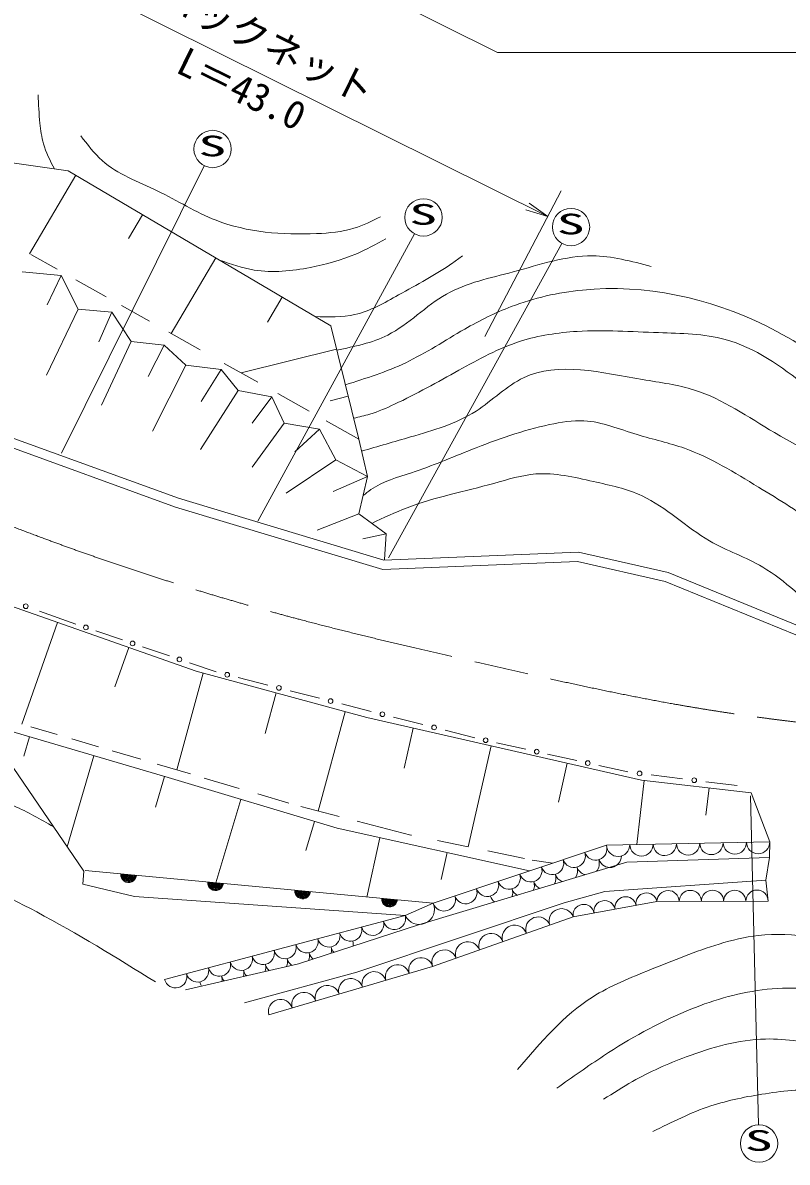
# Model space of a CAD drawing. Units: millimetres, scale not verified. Extents: x 40000 to 680000, y 20000 to 380000.
# Drawn here: x 395382 to 444467, y 245913 to 319026 of the extents above; entities that cross this region are included whole.
import ezdxf
from ezdxf.enums import TextEntityAlignment as Align

# ---------------------------------------------------------------- set-up
doc = ezdxf.new("R2010")
doc.units = ezdxf.units.MM
doc.header["$LTSCALE"] = 1000
doc.linetypes.add('CHAIN', pattern=[18.5, 12, -1.5, 3.5, -1.5])
for name, color, linetype, lineweight in [('M-BGD', 7, 'Continuous', 13), ('M-BMK', 2, 'CHAIN', 13), ('M-STR-STR3', 7, 'Continuous', 13), ('M-STR-STRC', 7, 'Continuous', 13)]:
    doc.layers.add(name, color=color, linetype=linetype, lineweight=lineweight)
doc.styles.add('ＭＳ ゴシック', font='')
doc.styles.get('ＭＳ ゴシック').set_extended_font_data('MS Gothic')

# ---------------------------------------------------------------- blocks, each defined once
blk = doc.blocks.new('open_arrow')
at = {"color": 0, "linetype": 'Continuous', "lineweight": -2}
blk.add_lwpolyline([(7.5, 1.25), (0, 0), (7.5, -1.25)], dxfattribs=at)

msp = doc.modelspace()

# ---------------------------------------------------------------- linework, layer by layer
at = {"layer": 'M-BGD'}
for p, q in [((384588, 311465), (398295, 309529)), ((398295, 309529), (415161, 299580)), ((395812, 304211), (398780, 309243)), ((402174, 305178), (403077, 306708)), ((397599, 303206), (395901, 304161)), ((404909, 299090), (407770, 303940)), ((395338, 303055), (397856, 302815)), ((397856, 302815), (396942, 300921)), ((397856, 302815), (398935, 300657)), ((400729, 301444), (398786, 302537)), ((411105, 299817), (412048, 301416)), ((398935, 300657), (396895, 296422)), ((398935, 300657), (401093, 300458)), ((403520, 299872), (401714, 300889)), ((401093, 300458), (400257, 298553)), ((401093, 300458), (402332, 298580)), ((406764, 298046), (404762, 299173)), ((415161, 299580), (416960, 292307)), ((402332, 298580), (400447, 294480)), ((402332, 298580), (404451, 298340)), ((404451, 298340), (403430, 296328)), ((404451, 298340), (405849, 297061)), ((409407, 296558), (415533, 298074)), ((405849, 297061), (403715, 292823)), ((405849, 297061), (408127, 296782)), ((410471, 295960), (408317, 297172)), ((408127, 296782), (406840, 294718)), ((408127, 296782), (409207, 295423)), ((409207, 295423), (406793, 291640)), ((409207, 295423), (411365, 295024)), ((411365, 295024), (410108, 293345)), ((411365, 295024), (412164, 293345)), ((413780, 294097), (411769, 295228)), ((415116, 294772), (416279, 295059)), ((412164, 293345), (410108, 290503)), ((412164, 293345), (414442, 292946)), ((416960, 292307), (414865, 293486)), ((405375, 288518), (394103, 292616)), ((414442, 292946), (412854, 291498)), ((414442, 292946), (415481, 290988)), ((405186, 287948), (393879, 292059)), ((416960, 292307), (417520, 289909)), ((415481, 290988), (412286, 288846)), ((415481, 290988), (417520, 289909)), ((417520, 289909), (415317, 288941)), ((417520, 289909), (416960, 287511)), ((418568, 284549), (405375, 288518)), ((418492, 283945), (405186, 287948)), ((416960, 287511), (414276, 286479)), ((416960, 287511), (418719, 286232)), ((418719, 286232), (417212, 285911)), ((418719, 286232), (418599, 284594)), ((431000, 284459), (418492, 283945)), ((431056, 285062), (418568, 284549)), ((436632, 283176), (431000, 284459)), ((436814, 283750), (431056, 285062)), ((447668, 279311), (436814, 283750)), ((388939, 283596), (406515, 277426)), ((447528, 278719), (436632, 283176)), ((398790, 280444), (396453, 281278)), ((395325, 274023), (397616, 280550)), ((401792, 279422), (400077, 280006)), ((401297, 276410), (402187, 278945)), ((404795, 278399), (403079, 278983)), ((407798, 277377), (406082, 277961)), ((405279, 271081), (406972, 277302)), ((406515, 277426), (417471, 274444)), ((411118, 276530), (409221, 277014)), ((410950, 273423), (411659, 276026)), ((414439, 275683), (412541, 276167)), ((417760, 274837), (415862, 275320)), ((414352, 268441), (416089, 274820)), ((417471, 274444), (435113, 270434)), ((421080, 273990), (419183, 274474)), ((404727, 270597), (393041, 274023)), ((395889, 273856), (397586, 273354)), ((419863, 271202), (420446, 273768)), ((424401, 273143), (422503, 273627)), ((393446, 273166), (399301, 264587)), ((395457, 271978), (395818, 273209)), ((398524, 273078), (400243, 272570)), ((427679, 272413), (425806, 272830)), ((398237, 266146), (399952, 271997)), ((401115, 272312), (402957, 271768)), ((423989, 266145), (425463, 272627)), ((430958, 271683), (429085, 272100)), ((404018, 271454), (406143, 270826)), ((429771, 269007), (430342, 271518)), ((434236, 270953), (432363, 271370)), ((403905, 268696), (404484, 270668)), ((415570, 267337), (404727, 270597)), ((407031, 270564), (409275, 269901)), ((437742, 270515), (435739, 270765)), ((434803, 266302), (435283, 270414)), ((435113, 270434), (442160, 269612)), ((441248, 270077), (439245, 270327)), ((439245, 268191), (439448, 269928)), ((407773, 263838), (409384, 269197)), ((410465, 269549), (412466, 268958)), ((442160, 269612), (443343, 266474)), ((413243, 268728), (415688, 268096)), ((413560, 265921), (414117, 267774)), ((416848, 267795), (420306, 266901)), ((427919, 264606), (415570, 267337)), ((420306, 266901), (420341, 266894)), ((417464, 262930), (418305, 266732)), ((432858, 266263), (421732, 262530)), ((422015, 266550), (423986, 266146)), ((443343, 266474), (432858, 266263)), ((443338, 265473), (443343, 266474)), ((422249, 264064), (422628, 265776)), ((425233, 265890), (427605, 265403)), ((443338, 265473), (434175, 265168)), ((443102, 264019), (443338, 265473)), ((434175, 265168), (420786, 261143)), ((428095, 265302), (429407, 265105)), ((399301, 264587), (399232, 263764)), ((421732, 262530), (399382, 264624)), ((432755, 263274), (443102, 264019)), ((443237, 262667), (443102, 264019)), ((399232, 263764), (402547, 262964)), ((430152, 262564), (432755, 263274)), ((402547, 262964), (419943, 261754)), ((416830, 258100), (430152, 262564)), ((419943, 261754), (421732, 262530)), ((430727, 261651), (436103, 262632)), ((436103, 262632), (443237, 262667)), ((419943, 261754), (404490, 257638)), ((420786, 261143), (413077, 258640)), ((421699, 258472), (430727, 261651)), ((413077, 258640), (405841, 256983)), ((409628, 256138), (416830, 258100)), ((411183, 255360), (421699, 258472))]:
    msp.add_line(p, q, dxfattribs=at)
for centre in [(395576, 281591), (399433, 280225), (402436, 279203), (405438, 278180), (408509, 277196), (411830, 276349), (415150, 275502), (418471, 274655), (421792, 273808), (425104, 272986), (428382, 272256), (431660, 271526), (434988, 270859), (438493, 270421)]:
    msp.add_circle(centre, 150, dxfattribs=at)
for centre, radius, start, end in [((432163, 266030), 734, 198.55048, 18.55048), ((433607, 266278), 749, 181.15271, 1.15271), ((435105, 266308), 749, 181.15271, 1.15271), ((436603, 266338), 749, 181.15271, 1.15271), ((438101, 266369), 749, 181.15271, 1.15271), ((439598, 266399), 749, 181.15271, 1.15271), ((441096, 266429), 749, 181.15271, 1.15271), ((442594, 266459), 749, 181.15271, 1.15271), ((430772, 265563), 734, 198.55048, 18.55048), ((433083, 265558), 734, 198.55048, 0.10828), ((427991, 264630), 734, 198.55048, 18.55048), ((429381, 265096), 734, 198.55048, 18.55048), ((430279, 264606), 734, 326.80974, 18.55048), ((431669, 265073), 734, 198.55048, 254.04134), ((431669, 265073), 734, 318.4313, 18.55048), ((402176, 264362), 500, 174.64681, 354.64681), ((402176, 264362), 500, 174.64681, 354.64681), ((402176, 264362), 450, 174.64681, 354.64681), ((402176, 264362), 400, 174.64681, 354.64681), ((402176, 264362), 350, 174.64681, 354.64681), ((402176, 264362), 300, 174.64681, 354.64681), ((402176, 264362), 250, 174.64681, 354.64681), ((402176, 264362), 200, 174.64681, 354.64681), ((402176, 264362), 150, 174.64681, 354.64681), ((402176, 264362), 100, 174.64681, 354.64681), ((402176, 264362), 50, 174.64681, 354.64681), ((426600, 264163), 734, 198.55048, 18.55048), ((428888, 264140), 734, 330.1434, 18.55048), ((430279, 264606), 734, 198.55048, 247.61829), ((407763, 263838), 500, 174.64681, 354.64681), ((407763, 263838), 500, 174.64681, 354.64681), ((407763, 263838), 450, 174.64681, 354.64681), ((407763, 263838), 400, 174.64681, 354.64681), ((407763, 263838), 350, 174.64681, 354.64681), ((407763, 263838), 300, 174.64681, 354.64681), ((407763, 263838), 250, 174.64681, 354.64681), ((407763, 263838), 200, 174.64681, 354.64681), ((407763, 263838), 150, 174.64681, 354.64681), ((407763, 263838), 100, 174.64681, 354.64681), ((407763, 263838), 50, 174.64681, 354.64681), ((413351, 263315), 500, 174.64681, 354.64681), ((413351, 263315), 500, 174.64681, 354.64681), ((413351, 263315), 450, 174.64681, 354.64681), ((413351, 263315), 400, 174.64681, 354.64681), ((413351, 263315), 350, 174.64681, 354.64681), ((413351, 263315), 300, 174.64681, 354.64681), ((413351, 263315), 250, 174.64681, 354.64681), ((413351, 263315), 200, 174.64681, 354.64681), ((413351, 263315), 150, 174.64681, 354.64681), ((413351, 263315), 100, 174.64681, 354.64681), ((413351, 263315), 50, 174.64681, 354.64681), ((423818, 263230), 734, 198.55048, 18.55048), ((425209, 263696), 734, 198.55048, 18.55048), ((426107, 263206), 734, 339.10512, 18.55048), ((427497, 263673), 734, 198.55048, 241.53305), ((427497, 263673), 734, 334.78733, 18.55048), ((428888, 264140), 734, 198.55048, 244.49549), ((436816, 262636), 714, 0.27687, 180.27687), ((438243, 262643), 714, 0.27687, 180.27687), ((439670, 262650), 714, 0.27687, 180.27687), ((441097, 262656), 714, 0.27687, 180.27687), ((442524, 262663), 714, 0.27687, 180.27687), ((418939, 262791), 500, 174.64681, 354.64681), ((418939, 262791), 500, 174.64681, 354.64681), ((418939, 262791), 450, 174.64681, 354.64681), ((418939, 262791), 400, 174.64681, 354.64681), ((418939, 262791), 350, 174.64681, 354.64681), ((418939, 262791), 300, 174.64681, 354.64681), ((418939, 262791), 250, 174.64681, 354.64681), ((418939, 262791), 200, 174.64681, 354.64681), ((418939, 262791), 150, 174.64681, 354.64681), ((418939, 262791), 100, 174.64681, 354.64681), ((418939, 262791), 50, 174.64681, 354.64681), ((420838, 262142), 975, 203.43281, 23.43281), ((422428, 262763), 734, 198.55048, 18.55048), ((426107, 263206), 734, 198.55048, 233.88974), ((432743, 262019), 683, 10.34188, 190.34188), ((434087, 262264), 683, 10.34188, 190.34188), ((435431, 262510), 683, 10.34188, 190.34188), ((419241, 261567), 727, 194.91564, 14.91564), ((429974, 261386), 798, 19.40045, 199.40045), ((431399, 261774), 683, 10.34188, 190.34188), ((417836, 261193), 727, 194.91564, 14.91564), ((426965, 260327), 798, 19.40045, 199.40045), ((428470, 260856), 798, 19.40045, 199.40045), ((415027, 260444), 727, 194.91564, 14.91564), ((416431, 260819), 727, 194.91564, 14.91564), ((425460, 259797), 798, 19.40045, 199.40045), ((412217, 259696), 727, 194.91564, 14.91564), ((413622, 260070), 727, 194.91564, 14.91564), ((414475, 259519), 727, 346.63483, 14.91564), ((415880, 259894), 727, 194.91564, 224.02126), ((415880, 259894), 727, 352.34218, 14.91564), ((423956, 259267), 798, 19.40045, 199.40045), ((409407, 258948), 727, 194.91564, 14.91564), ((410812, 259322), 727, 194.91564, 14.91564), ((411665, 258771), 727, 335.01034, 14.91564), ((413070, 259145), 727, 194.91564, 233.41316), ((413070, 259145), 727, 335.51797, 14.91564), ((414475, 259519), 727, 194.91564, 232.23764), ((420948, 258250), 783, 16.48459, 196.48459), ((422451, 258737), 798, 19.40045, 199.40045), ((406598, 258199), 727, 194.91564, 14.91564), ((408003, 258573), 727, 194.91564, 14.91564), ((408855, 258023), 727, 346.75433, 14.91564), ((410260, 258397), 727, 194.91564, 226.8033), ((410260, 258397), 727, 341.25817, 14.91564), ((411665, 258771), 727, 194.91564, 228.36162), ((417943, 257361), 783, 16.48459, 196.48459), ((419446, 257805), 783, 16.48459, 196.48459), ((405193, 257825), 727, 194.91564, 14.91564), ((407451, 257648), 727, 194.91564, 213.66567), ((408855, 258023), 727, 194.91564, 221.17681), ((407451, 257648), 727, 348.8115, 14.91564), ((416441, 256916), 783, 16.48459, 196.48459), ((413437, 256027), 783, 16.48459, 196.48459), ((414939, 256472), 783, 16.48459, 196.48459), ((411935, 255583), 783, 16.48459, 196.48459)]:
    msp.add_arc(centre, radius, start, end, dxfattribs=at)
for points, knots in [([(397410, 309654), (397142, 310180), (396873, 310707), (396711, 311267), (396588, 311692), (396526, 312136), (396482, 312581), (396422, 313190), (396395, 313799), (396368, 314408)], [0, 0, 0, 0, 1, 1, 1, 2, 2, 2, 3, 3, 3, 3]), ([(399110, 311781), (399537, 311211), (399964, 310640), (400481, 310182), (401471, 309303), (402791, 308835), (404022, 308240), (405308, 307619), (406497, 306860), (407792, 306356), (409793, 305576), (412044, 305406), (414247, 305499), (415067, 305534), (415880, 305606), (416646, 305842), (417236, 306025), (417798, 306305), (418359, 306585)], [0, 0, 0, 0, 1, 1, 1, 2, 2, 2, 3, 3, 3, 4, 4, 4, 5, 5, 5, 6, 6, 6, 6]), ([(408008, 303799), (408748, 303540), (409487, 303281), (410249, 303157), (411426, 302965), (412655, 303096), (413847, 303329), (414852, 303525), (415831, 303793), (416760, 304186), (417425, 304467), (418063, 304812), (418702, 305157)], [0, 0, 0, 0, 1, 1, 1, 2, 2, 2, 3, 3, 3, 4, 4, 4, 4]), ([(414150, 300176), (415018, 300146), (415885, 300117), (416704, 300302), (417685, 300524), (418596, 301054), (419502, 301559), (420697, 302223), (421885, 302842), (422986, 303615), (423198, 303764), (423406, 303918), (423615, 304072)], [0, 0, 0, 0, 1, 1, 1, 2, 2, 2, 3, 3, 3, 4, 4, 4, 4]), ([(415545, 298027), (416681, 298253), (417816, 298480), (418817, 298988), (420165, 299673), (421269, 300870), (422587, 301616), (423882, 302349), (425385, 302647), (426871, 303044), (428577, 303500), (430259, 304087), (431954, 304073), (433206, 304063), (434465, 303725), (435724, 303388)], [0, 0, 0, 0, 1, 1, 1, 2, 2, 2, 3, 3, 3, 4, 4, 4, 5, 5, 5, 5]), ([(416097, 295795), (417414, 296211), (418732, 296628), (419969, 297215), (421275, 297834), (422492, 298644), (423756, 299366), (424720, 299917), (425711, 300417), (426744, 300813), (428204, 301373), (429747, 301725), (431313, 301879), (435313, 302273), (439459, 301374), (443080, 299595), (445012, 298646), (446795, 297445), (448412, 296062), (450652, 294147), (452576, 291880), (454580, 289703), (456399, 287727), (458284, 285824), (460169, 283922)], [0, 0, 0, 0, 1, 1, 1, 2, 2, 2, 3, 3, 3, 4, 4, 4, 5, 5, 5, 6, 6, 6, 7, 7, 7, 8, 8, 8, 8]), ([(457767, 283784), (457008, 284778), (456249, 285772), (455423, 286708), (454781, 287435), (454099, 288128), (453403, 288807), (451875, 290297), (450279, 291720), (448688, 293125), (447702, 293995), (446718, 294859), (445677, 295699), (444101, 296972), (442393, 298191), (440487, 298710), (439122, 299081), (437655, 299094), (436209, 299145), (434450, 299207), (432722, 299328), (430980, 299224), (429748, 299150), (428508, 298964), (427335, 298590), (425948, 298146), (424654, 297439), (423374, 296727), (422011, 295970), (420664, 295208), (419254, 294548), (418738, 294306), (418214, 294079), (417670, 293914), (417327, 293810), (416977, 293732), (416627, 293653)], [0, 0, 0, 0, 1, 1, 1, 2, 2, 2, 3, 3, 3, 4, 4, 4, 5, 5, 5, 6, 6, 6, 7, 7, 7, 8, 8, 8, 9, 9, 9, 10, 10, 10, 11, 11, 11, 12, 12, 12, 12]), ([(417140, 291536), (418185, 291840), (419231, 292143), (420285, 292449), (421738, 292869), (423206, 293293), (424484, 294113), (425537, 294789), (426461, 295734), (427534, 296252), (429736, 297315), (432570, 296579), (435179, 296134), (436338, 295937), (437452, 295797), (438507, 295461), (440319, 294884), (441955, 293728), (443657, 292728), (445687, 291536), (447810, 290567), (449600, 289124), (450474, 288419), (451269, 287601), (452135, 286866), (452996, 286136), (453929, 285487), (454710, 284687), (455282, 284103), (455773, 283438), (456264, 282773)], [0, 0, 0, 0, 1, 1, 1, 2, 2, 2, 3, 3, 3, 4, 4, 4, 5, 5, 5, 6, 6, 6, 7, 7, 7, 8, 8, 8, 9, 9, 9, 10, 10, 10, 10]), ([(452498, 281714), (451710, 282185), (450921, 282656), (450200, 283214), (448879, 284236), (447786, 285551), (446507, 286625), (445315, 287626), (443962, 288417), (442614, 289233), (441076, 290165), (439546, 291131), (437879, 291721), (436889, 292071), (435852, 292288), (434828, 292604), (433693, 292953), (432575, 293423), (431417, 293486), (430687, 293526), (429942, 293404), (429210, 293245), (427475, 292868), (425819, 292284), (424194, 291639), (422919, 291134), (421663, 290592), (420341, 290154), (419437, 289855), (418502, 289604), (417733, 289070), (417561, 288951), (417398, 288818), (417234, 288685)], [0, 0, 0, 0, 1, 1, 1, 2, 2, 2, 3, 3, 3, 4, 4, 4, 5, 5, 5, 6, 6, 6, 7, 7, 7, 8, 8, 8, 9, 9, 9, 10, 10, 10, 11, 11, 11, 11]), ([(417793, 286906), (418542, 287259), (419292, 287613), (420060, 287907), (421857, 288593), (423756, 288951), (425639, 289472), (426534, 289720), (427425, 290005), (428327, 290075), (429547, 290169), (430785, 289871), (432020, 289593), (433101, 289350), (434179, 289123), (435150, 288671), (436699, 287948), (437976, 286652), (439484, 285782), (440586, 285146), (441812, 284736), (442896, 284096), (444355, 283235), (445556, 281955), (446949, 280966), (447479, 280591), (448037, 280257), (448595, 279923)], [0, 0, 0, 0, 1, 1, 1, 2, 2, 2, 3, 3, 3, 4, 4, 4, 5, 5, 5, 6, 6, 6, 7, 7, 7, 8, 8, 8, 9, 9, 9, 9]), ([(397355, 267438), (396521, 267914), (395688, 268390), (394815, 268777), (393695, 269275), (392510, 269626), (391376, 270108), (390129, 270637), (388943, 271323), (387678, 271771), (386386, 272229), (385011, 272438), (383648, 272732), (381844, 273122), (380059, 273660), (378249, 273693), (376678, 273722), (375087, 273371), (373553, 272916), (372181, 272510), (370853, 272022), (369560, 271437), (368917, 271146), (368283, 270832), (367674, 270475), (366907, 270027), (366182, 269511), (365456, 268996)], [0, 0, 0, 0, 1, 1, 1, 2, 2, 2, 3, 3, 3, 4, 4, 4, 5, 5, 5, 6, 6, 6, 7, 7, 7, 8, 8, 8, 9, 9, 9, 9]), ([(403904, 257482), (401395, 259033), (398887, 260584), (396277, 261971), (394140, 263106), (391936, 264132), (389871, 265353), (387532, 266737), (385373, 268371), (382890, 269670), (381230, 270538), (379425, 271256), (377636, 271253), (375735, 271249), (373850, 270430), (372023, 269669), (370708, 269121), (369422, 268603), (368137, 268086)], [0, 0, 0, 0, 1, 1, 1, 2, 2, 2, 3, 3, 3, 4, 4, 4, 5, 5, 5, 6, 6, 6, 6]), ([(462741, 259919), (461828, 259414), (460915, 258909), (459935, 258589), (459115, 258320), (458248, 258180), (457377, 258119), (456361, 258048), (455341, 258085), (454349, 258261), (452915, 258515), (451542, 259061), (450141, 259483), (448792, 259889), (447418, 260181), (446018, 260364), (444885, 260512), (443735, 260589), (442606, 260463), (441754, 260369), (440913, 260159), (440090, 259909), (438593, 259453), (437155, 258862), (435697, 258274), (434412, 257755), (433110, 257239), (431959, 256510), (430096, 255332), (428625, 253597), (427154, 251861)], [0, 0, 0, 0, 1, 1, 1, 2, 2, 2, 3, 3, 3, 4, 4, 4, 5, 5, 5, 6, 6, 6, 7, 7, 7, 8, 8, 8, 9, 9, 9, 10, 10, 10, 10]), ([(472430, 259597), (471164, 258939), (469898, 258281), (468629, 257616), (466949, 256735), (465263, 255841), (463473, 255252), (461731, 254679), (459890, 254396), (458031, 254321), (456212, 254247), (454377, 254373), (452660, 254893), (451104, 255364), (449645, 256159), (448077, 256611), (446398, 257096), (444594, 257187), (442849, 256969), (441166, 256758), (439538, 256259), (437980, 255608), (436123, 254832), (434364, 253841), (432681, 252743), (431660, 252077), (430667, 251371), (429674, 250666)], [0, 0, 0, 0, 1, 1, 1, 2, 2, 2, 3, 3, 3, 4, 4, 4, 5, 5, 5, 6, 6, 6, 7, 7, 7, 8, 8, 8, 9, 9, 9, 9]), ([(478941, 259796), (477717, 258916), (476493, 258036), (475245, 257199), (473656, 256133), (472028, 255135), (470376, 254143), (468228, 252853), (466041, 251574), (463617, 250956), (462058, 250558), (460401, 250434), (458819, 250669), (456507, 251012), (454354, 252124), (452087, 252673), (450499, 253058), (448855, 253167), (447218, 253389), (445829, 253577), (444445, 253846), (443064, 253818), (441341, 253784), (439622, 253288), (437980, 252672), (436789, 252225), (435638, 251715), (434543, 251096), (433910, 250738), (433296, 250344), (432681, 249950)], [0, 0, 0, 0, 1, 1, 1, 2, 2, 2, 3, 3, 3, 4, 4, 4, 5, 5, 5, 6, 6, 6, 7, 7, 7, 8, 8, 8, 9, 9, 9, 10, 10, 10, 10]), ([(435832, 247874), (437054, 248486), (438275, 249097), (439556, 249521), (440687, 249895), (441865, 250123), (443065, 250309), (444332, 250506), (445623, 250656), (446860, 250453), (447915, 250280), (448930, 249850), (449939, 249451), (450582, 249196), (451223, 248955), (451873, 248735), (452766, 248432), (453676, 248169), (454594, 247947), (455496, 247730), (456406, 247552), (457315, 247375)], [0, 0, 0, 0, 1, 1, 1, 2, 2, 2, 3, 3, 3, 4, 4, 4, 5, 5, 5, 6, 6, 6, 7, 7, 7, 7])]:
    msp.add_open_spline(points, degree=3, knots=knots, dxfattribs=at)
at = {"layer": 'M-BMK'}
msp.add_open_spline([(376844, 294597), (380068, 293058), (383292, 291520), (386559, 290075), (389908, 288594), (393301, 287211), (396736, 285937), (402153, 283928), (407673, 282190), (413257, 280715), (417182, 279678), (421138, 278770), (425096, 277866), (429097, 276952), (433100, 276042), (437139, 275323), (441997, 274459), (446907, 273873), (451828, 273493), (455295, 273224), (458768, 273058), (462242, 272951), (465318, 272856), (468394, 272808), (471470, 272760)], degree=3, knots=[0, 0, 0, 0, 1, 1, 1, 2, 2, 2, 3, 3, 3, 4, 4, 4, 5, 5, 5, 6, 6, 6, 7, 7, 7, 8, 8, 8, 8], dxfattribs=at)
at = {"layer": 'M-STR-STR3'}
for p, q in [((425863, 317124), (395460, 332233)), ((429091, 306588), (391755, 325156)), ((425863, 317124), (517680, 317132)), ((425057, 298894), (429962, 308251))]:
    msp.add_line(p, q, dxfattribs=at)
at = {"layer": 'M-STR-STRC'}
for p, q in [((407037, 309852), (397863, 291403)), ((420537, 305484), (410473, 287052)), ((430005, 304869), (418872, 284685)), ((442629, 248313), (442104, 269428))]:
    msp.add_line(p, q, dxfattribs=at)
for centre in [(407572, 310927), (421112, 306537), (430585, 305920), (442658, 247113)]:
    msp.add_circle(centre, 1200, dxfattribs=at)

# ---------------------------------------------------------------- block references
at = {"layer": 'M-STR-STR3', "xscale": 193, "yscale": 193, "rotation": 153.6}
msp.add_blockref('open_arrow', (429091, 306588), dxfattribs=at)

# ---------------------------------------------------------------- texts
at = {"layer": 'M-STR-STR3', "style": 'ＭＳ ゴシック'}
for s, rotation, p in [('ロックネット', 333.837, (404738, 321948)), ('L＝43.0', 333.961, (405922, 317534))]:
    msp.add_text(s, height=1833, rotation=rotation, dxfattribs=at).set_placement(p, align=Align.TOP_LEFT)
at = {"layer": 'M-STR-STRC', "style": 'ＭＳ ゴシック', "width": 2}
for p in [(406653, 310064), (420194, 305674), (429666, 305057), (441740, 246250)]:
    msp.add_text('S', height=1320, rotation=0.005, dxfattribs=at).set_placement(p, align=Align.BOTTOM_LEFT)

doc.saveas('drawing.dxf')
